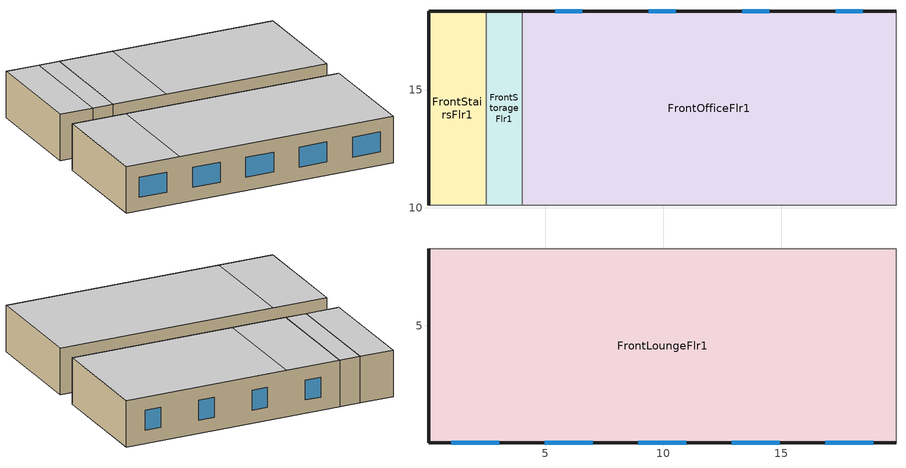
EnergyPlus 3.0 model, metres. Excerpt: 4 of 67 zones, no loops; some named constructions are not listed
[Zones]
FrontLoungeFlr1
 floor ground (Benchmarks-R_Pre1980_Table 8A-15_Unheated_Ext-slab): 19.86,0.05 0.05,0.05 0.05,8.28 19.86,8.28 z0
 wall outside (Steel-Framed_R-13_Ext-wall): 0.05,8.28 0.05,0.05 19.86,0.05 z0:3.35
 wall to CorridorFlr1 (Standard_Int-Wall): 19.86,8.28 0.05,8.28 z0:3.35
 wall to RestroomFlr1 (Standard_Int-Wall): 19.86,0.05 19.86,8.28 z0:3.35
 window (std_window_UValue_3.237_SHGC_0.25_VT_0.318): 1,0.05 3.06,0.05 / 4.96,0.05 7.02,0.05 / 8.93,0.05 10.98,0.05 / 12.89,0.05 14.94,0.05 / 16.85,0.05 18.91,0.05 z0.95:2.4
 ceiling to GuestRoom201 (INT-FLOOR-UNDERSIDE): 0.05,0.05 4.01,0.05 4.01,8.28 0.05,8.28 z3.35
 ceiling to GuestRoom202_205 (INT-FLOOR-UNDERSIDE): 4.01,0.05 19.86,0.05 19.86,8.28 4.01,8.28 z3.35
FrontOfficeFlr1
 floor ground (Benchmarks-R_Pre1980_Table 8A-15_Unheated_Ext-slab): 19.86,10.11 4.01,10.11 4.01,18.34 19.86,18.34 z0
 wall outside (Steel-Framed_R-13_Ext-wall): 19.86,18.34 4.01,18.34 z0:3.35
 wall to CorridorFlr1 (Standard_Int-Wall): 4.01,10.11 19.86,10.11 z0:3.35
 wall to ExerciseCenterFlr1 (Standard_Int-Wall): 19.86,10.11 19.86,18.34 z0:3.35
 wall to FrontStorageFlr1 (Standard_Int-Wall): 4.01,18.34 4.01,10.11 z0:3.35
 window (std_window_UValue_3.237_SHGC_0.25_VT_0.318_north): 18.45,18.34 17.31,18.34 / 14.49,18.34 13.35,18.34 / 10.52,18.34 9.38,18.34 / 6.56,18.34 5.42,18.34 z0.95:2.4
 ceiling to GuestRoom220_223 (INT-FLOOR-UNDERSIDE): 7.97,10.11 19.86,10.11 19.86,18.34 7.97,18.34 z3.35
 ceiling to GuestRoom224 (INT-FLOOR-UNDERSIDE): 4.01,10.11 7.97,10.11 7.97,18.34 4.01,18.34 z3.35
FrontStairsFlr1
 floor ground (Benchmarks-R_Pre1980_Table 8A-15_Unheated_Ext-slab): 2.49,10.11 0.05,10.11 0.05,18.34 2.49,18.34 z0
 wall outside (Steel-Framed_R-13_Ext-wall): 2.49,18.34 0.05,18.34 0.05,10.11 z0:3.35
 wall to CorridorFlr1 (Standard_Int-Wall): 0.05,10.11 2.49,10.11 z0:3.35
 wall to FrontStorageFlr1 (Standard_Int-Wall): 2.49,10.11 2.49,18.34 z0:3.35
 ceiling to FrontStairsFlr2 (INT-FLOOR-UNDERSIDE): 0.05,10.11 2.49,10.11 2.49,18.34 0.05,18.34 z3.35
FrontStorageFlr1
 floor ground (Benchmarks-R_Pre1980_Table 8A-15_Unheated_Ext-slab): 4.01,10.11 2.49,10.11 2.49,18.34 4.01,18.34 z0
 wall outside (Steel-Framed_R-13_Ext-wall): 4.01,18.34 2.49,18.34 z0:3.35
 wall to CorridorFlr1 (Standard_Int-Wall): 2.49,10.11 4.01,10.11 z0:3.35
 ceiling to FrontStorageFlr2 (INT-FLOOR-UNDERSIDE): 2.49,10.11 4.01,10.11 4.01,18.34 2.49,18.34 z3.35
[WindowMaterial:Glazing]
Theoretical Glass [63]: Optical Data Type=SpectralAverage; Thickness=0.003; Solar Transmittance at Normal Incidence=0.3461; Front Side Solar Reflectance at Normal Incidence=0.6039; Back Side Solar Reflectance at Normal Incidence=0.6039; Visible Transmittance at Normal Incidence=0.4573; Front Side Visible Reflectance at Normal Incidence=0.4927; Back Side Visible Reflectance at Normal Incidence=0.4927; Infrared Transmittance at Normal Incidence=0; Front Side Infrared Hemispherical Emissivity=0.999; Back Side Infrared Hemispherical Emissivity=0.999; Conductivity=299.383; Dirt Correction Factor for Solar and Visible Transmittance=1; Solar Diffusing=No
[Material] Thermal Absorptance=0.9
Name | Roughness | Thickness | Conductivity | Density | Specific Heat | Solar Absorptance | Visible Absorptance | Thickness {m} | Conductivity {W/m-K} | Density {kg/m3} | Specific Heat {J/kg-K}
MAT-CC05 8 HW CONCRETE | Rough | 0.2032 | 1.311 | 2240 | 836.8 | 0.7 | 0.7
Floor Insulation [1] | MediumRough | 0.0464 | 0.045 | 265 | 836.8 | 0.7 | 0.7
Std AC02 | MediumSmooth |  |  |  |  | 0.7 | 0.2 | 0.0127 | 0.057 | 288 | 1339
Std MAT-CC05 4  MW CONCRETE | Rough |  |  |  |  | 0.7 | 0.2 | 0.1 | 0.858 | 1968 | 836.8
Std PW05 | MediumSmooth |  |  |  |  | 0.78 | 0.78 | 0.0191 | 0.115 | 545 | 1213
Std Steel_Brown_Regular | Smooth |  |  |  |  | 0.92 | 0.92 | 0.0015 | 44.9696 | 7689 | 418
[Material:NoMass] Thermal Absorptance=0.9; Solar Absorptance=0.7
Name | Roughness | Thermal Resistance {(m2-K)/W} | Visible Absorptance | Thermal Resistance {m2-K/W}
CP02 CARPET PAD | VeryRough | 0.2165 | 0.8
MAT-AIR-WALL | Rough |  |  | 0.207949
Std Opaque Door panel_con; Std Opaque Door panel_semi | MediumRough |  | 0.7 | 0.12327
Std Overhead Door Panel | MediumRough |  | 0.7 | 0.255345
[Construction]
INT-FLOOR-SLAB: Std MAT-CC05 4  MW CONCRETE
DropCeiling: Std AC02
Sloped_Metal_Roof: Std Steel_Brown_Regular, Std PW05
Gable_Wall: Std PW05
AIR-WALL: MAT-AIR-WALL
Std Swinging Door_con: Std Opaque Door panel_con
Std Swinging Door_semi: Std Opaque Door panel_semi
Std Overhead Door: Std Overhead Door Panel
std_window_UValue_6.922_SHGC_0.36_VT_0.457: Theoretical Glass [63]
Mass_R-6.3 ci_ExposedFloor: Floor Insulation [1], MAT-CC05 8 HW CONCRETE, CP02 CARPET PAD
[Schedule:Compact]
BLDG_EQUIP_SCH: Through: 12/31, For: Weekdays, Until: 01:00, 0.3, Until: 02:00, 0.25, Until: 05:00, 0.2, Until: 06:00, 0.3, Until: 07:00, 0.5, Until: 08:00, 0.6, Until: 10:00, 0.5, Until: 18:00, 0.35, Until: 19:00, 0.7, Until: 20:00, 0.9, Until: 21:00, 0.95, Until: 22:00, 0.9, Until: 23:00, 0.7, Until: 24:00, 0.4, For: Saturday, Until: 02:00, 0.3, Until: 06:00, 0.2, Until: 08:00, 0.4, Until: 10:00, 0.5, Until: 11:00, 0.4, Until: 18:00, 0.35, Until: 19:00, 0.7, Until: 22:00, 0.8, Until: 23:00, 0.7, Until: 24:00, 0.4, For: SummerDesignDay, Until: 24:00, 1, For: WinterDesignDay, Until: 24:00, 0, For: Sunday Holidays AllOtherDays, Until: 02:00, 0.4, Until: 06:00, 0.3, Until: 07:00, 0.4, Until: 09:00, 0.5, Until: 13:00, 0.4, Until: 18:00, 0.3, Until: 19:00, 0.6, Until: 20:00, 0.8, Until: 21:00, 0.9, Until: 22:00, 0.7, Until: 23:00, 0.6, Until: 24:00, 0.4
NevadaPowSeasonsSched: Through: 5/31, For: AllDays, Until: 24:00, 1, Through: 9/30, For: AllDays, Until: 24:00, 3, Through: 12/31, For: AllDays, Until: 24:00, 1
NevadaPowTOUSched: Through: 12/31, For: AllDays, Until: 10:00, 3, Until: 13:00, 2, Until: 19:00, 1, Until: 22:00, 2, Until: 24:00, 3
[SCHEDULE:COMPACT]
Office_Eqp_Sch: Fraction, Through: 12/31, For: Weekdays, Until: 05:00, 0.33, Until: 07:00, 0.38, Until: 08:00, 0.43, Until: 10:00, 0.43, Until: 12:00, 1, Until: 13:00, 0.94, Until: 17:00, 1, Until: 18:00, 0.75, Until: 20:00, 0.63, Until: 22:00, 0.48, Until: 24:00, 0.33, For: Saturday Sunday Holidays, Until: 05:00, 0.33, Until: 07:00, 0.38, Until: 08:00, 0.43, Until: 18:00, 0.63, Until: 22:00, 0.48, Until: 24:00, 0.33, For: WinterDesignDay, Until: 24:00, 0, For: SummerDesignDay CustomDay1 CustomDay2, Until: 24:00, 1
EmployeeLounge_Eqp_Sch: Fraction, Through: 12/31, For: Weekdays, Until: 05:00, 0.11, Until: 07:00, 0.19, Until: 08:00, 0.25, Until: 10:00, 1, Until: 12:00, 0.86, Until: 13:00, 1, Until: 18:00, 0.86, Until: 19:00, 0.25, Until: 20:00, 0.19, Until: 24:00, 0.11, For: Saturday Sunday Holidays, Until: 05:00, 0.11, Until: 07:00, 0.19, Until: 08:00, 0.25, Until: 10:00, 1, Until: 12:00, 0.86, Until: 13:00, 1, Until: 18:00, 0.86, Until: 19:00, 0.25, Until: 20:00, 0.19, Until: 24:00, 0.11, For: WinterDesignDay, Until: 24:00, 0, For: SummerDesignDay CustomDay1 CustomDay2, Until: 24:00, 1
LaundryRoom_Eqp_Elec_Sch: Fraction, Through: 12/31, For: Weekdays Saturday Sunday Holidays, Until: 08:00, 0, Until: 16:00, 1, Until: 24:00, 0, For: WinterDesignDay, Until: 24:00, 0, For: SummerDesignDay CustomDay1 CustomDay2, Until: 24:00, 1
LaundryRoom_Eqp_Gas_Sch: Fraction, Through: 12/31, For: Weekdays Saturday Sunday Holidays, Until: 9:00, 0, Until: 17:00, 1, Until: 24:00, 0, For: WinterDesignDay, Until: 24:00, 0, For: SummerDesignDay CustomDay1 CustomDay2, Until: 24:00, 1
MeetingRoom_Eqp_Sch: Fraction, Through: 12/31, For: AllDays, Until: 07:00, 0, Until: 08:00, 0.05, Until: 10:00, 0.54, Until: 12:00, 0.26, Until: 13:00, 0.05, Until: 15:00, 0.54, Until: 18:00, 0.26, Until: 20:00, 0.05, Until: 24:00, 0
ExerciseRoom_Eqp_Sch: Fraction, Through: 12/31, For: AllDays, Until: 06:00, 0, Until: 07:00, 0.5, Until: 9:00, 1, Until: 12:00, 0.5, Until: 13:00, 0, Until: 16:00, 0.5, Until: 17:00, 1, Until: 19:00, 0.5, Until: 21:00, 1, Until: 23:00, 0.5, Until: 24:00, 0
